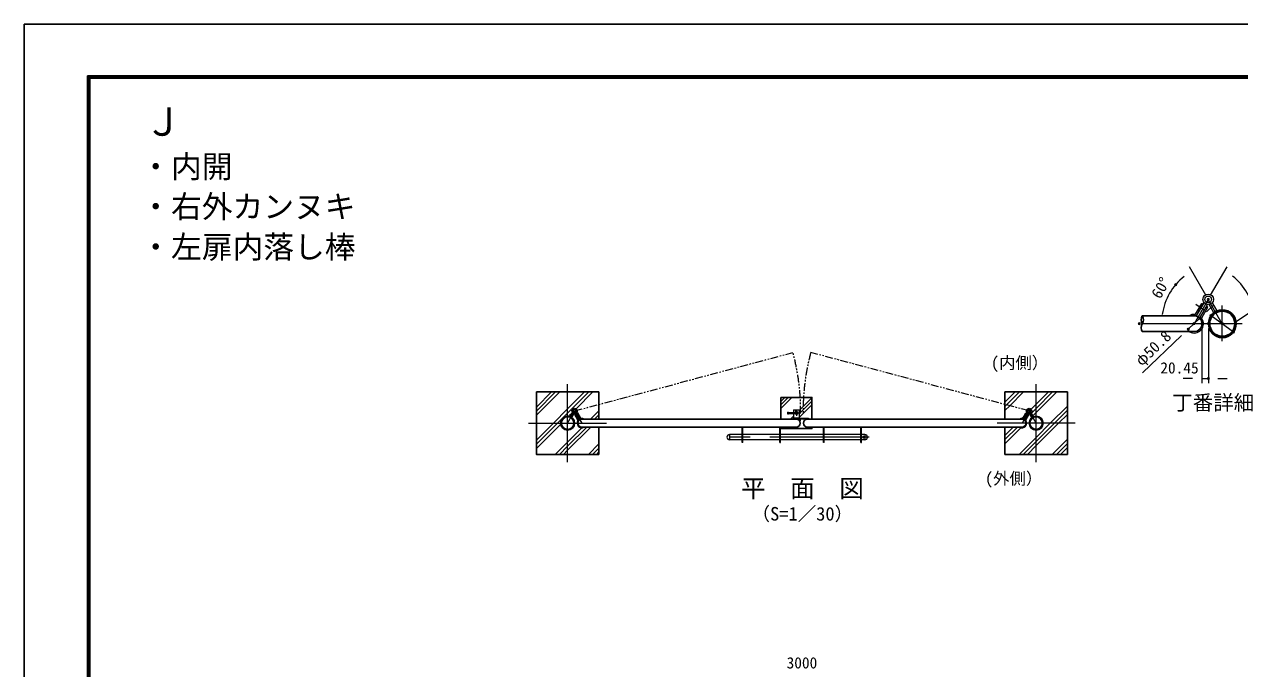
# Model space of a CAD drawing. Units: millimetres, scale not verified. Extents: x -6300 to 6300, y -4455 to 4455.
# Drawn here: x -6300 to 1482, y 330 to 4455 of the extents above; entities that cross this region are included whole.
import ezdxf
from ezdxf.enums import TextEntityAlignment as Align

# ---------------------------------------------------------------- set-up
doc = ezdxf.new("R2010")
doc.units = ezdxf.units.MM
doc.header["$LTSCALE"] = 20
doc.header["$PDMODE"] = 32
doc.header["$PDSIZE"] = 10
doc.linetypes.add('USER1', pattern=[50.8, 31.75, -6.35, 6.35, -6.35])
doc.linetypes.add('USER2', pattern=[5, 2.5, -0.5, 0.5, -0.5, 0.5, -0.5])
for name, color, linetype, lineweight in [('0-0_D-STR1', 1, 'Continuous', 25), ('0-1_D-BMK', 2, 'USER1', 13), ('0-2_D-DCR-HCH', 7, 'Continuous', 13), ('0-3_D-STR4', 7, 'Continuous', 25), ('0-5_D-STR3', 3, 'Continuous', 13), ('0-7_D-STR-DIM', 7, 'Continuous', 13), ('0-9_Defpoints', 8, 'Continuous', 25), ('0-A_D-STR-TXT', 7, 'Continuous', 13), ('0-B_D-TTL-TXT', 7, 'Continuous', 25), ('0-C_D-TTL', 7, 'Continuous', 25)]:
    doc.layers.add(name, color=color, linetype=linetype, lineweight=lineweight)
doc.styles.add('ＭＳ ゴシック', font='')
doc.styles.get('ＭＳ ゴシック').set_extended_font_data('MS Gothic')

msp = doc.modelspace()

# ---------------------------------------------------------------- linework, layer by layer
at = {"layer": '0-0_D-STR1'}
for p, q in [((858.51, 2589.05), (1189.86, 2589.05)), ((858.51, 2487.45), (1189.86, 2487.45)), ((-1356.78, 1927.18), (-2730.98, 1927.18)), ((-1356.78, 1876.38), (-2730.98, 1876.38)), ((-1285.98, 1927.18), (88.22, 1927.18)), ((-1285.98, 1876.38), (88.22, 1876.38))]:
    msp.add_line(p, q, dxfattribs=at)
for centre, radius in [((1370.66, 2538.25), 89.1), ((1370.66, 2538.25), 80.7), ((-2821.38, 1901.78), 44.55), ((178.62, 1901.78), 44.55), ((-2821.38, 1901.78), 40.35), ((178.62, 1901.78), 40.35)]:
    msp.add_circle(centre, radius, dxfattribs=at)
for centre, radius, start, end in [((904.39, 2563.65), 52.45, 151.03399, 208.96601), ((812.62, 2563.65), 52.45, 331.03399, 28.96601), ((1189.86, 2538.25), 50.8, 270, 90), ((904.39, 2512.85), 52.45, 151.03399, 208.96601), ((-2730.98, 1901.78), 25.4, 90, 270), ((-1356.78, 1901.78), 25.4, 270, 90), ((-1285.98, 1901.78), 25.4, 90, 270), ((88.22, 1901.78), 25.4, 270, 90)]:
    msp.add_arc(centre, radius, start, end, dxfattribs=at)
at = {"layer": '0-1_D-BMK'}
for p, q in [((1280.61, 2694.22), (1189.86, 2538.25)), ((1370.66, 2538.25), (1280.61, 2694.22)), ((1370.66, 2426.7), (1370.66, 2654.45)), ((1497.04, 2538.25), (839.71, 2538.25)), ((-2821.38, 1651.78), (-2821.38, 2151.78)), ((178.62, 1651.78), (178.62, 2151.78)), ((-2821.38, 1901.78), (-2776.36, 1979.77)), ((-2776.36, 1979.77), (-2730.98, 1901.78)), ((-1414.2, 1966.78), (-1342.72, 1966.78)), ((-1356.78, 1984.94), (-1356.78, 1948.61)), ((133.59, 1979.77), (88.22, 1901.78)), ((178.62, 1901.78), (133.59, 1979.77)), ((-3071.38, 1901.78), (-2571.38, 1901.78)), ((428.62, 1901.78), (-71.38, 1901.78)), ((-891.13, 1811.88), (-1811.13, 1811.88)), ((-926.13, 1803.73), (-926.13, 1819.95))]:
    msp.add_line(p, q, dxfattribs=at)
at = {"layer": '0-1_D-BMK', "linetype": 'USER2'}
for p, q in [((-2776.36, 1979.77), (-1378.59, 2354.3)), ((133.59, 1979.77), (-1264.18, 2354.3))]:
    msp.add_line(p, q, dxfattribs=at)
for centre, start, end in [((-2776.36, 1979.77), 359.32983, 15), ((133.59, 1979.77), 165, 180.67017)]:
    msp.add_arc(centre, 1447.08, start, end, dxfattribs=at)
at = {"layer": '0-2_D-DCR-HCH'}
for p, q in [((-3021.38, 1951.93), (-2871.53, 2101.78)), ((-3021.38, 1978.44), (-2898.04, 2101.78)), ((-3021.38, 2004.96), (-2924.56, 2101.78)), ((-2767.16, 1994.01), (-2659.4, 2101.78)), ((-21.38, 2035.11), (45.29, 2101.78)), ((-1456.78, 1996.46), (-1386.46, 2066.78)), ((-1456.78, 2018.55), (-1408.56, 2066.78)), ((-1456.78, 2040.65), (-1430.65, 2066.78)), ((-1337.78, 1982.87), (-1256.78, 2063.87)), ((-1337.78, 1960.78), (-1256.78, 2041.78)), ((-2815.43, 1945.75), (-2790.59, 1970.58)), ((-2674.9, 1927.18), (-2621.38, 1980.7)), ((-2648.38, 1927.18), (-2621.38, 1954.18)), ((-1337.78, 1938.68), (-1256.78, 2019.68)), ((111.71, 1956.07), (114.47, 1958.84)), ((-3021.38, 1739.8), (-2865.4, 1895.77)), ((-2621.86, 1927.18), (-2621.38, 1927.66)), ((-1453.88, 1866.78), (-1444.27, 1876.38)), ((-1431.78, 1866.78), (-1422.18, 1876.38)), ((-1409.68, 1866.78), (-1399.96, 1876.5)), ((-1393.47, 1927.18), (-1376.13, 1944.52)), ((-1350.13, 1926.33), (-1349.28, 1927.18)), ((-1277.1, 1866.78), (-1267.47, 1876.41)), ((-21.38, 1796.46), (58.54, 1876.38)), ((-21.38, 1822.98), (32.02, 1876.38)), ((-21.38, 1769.95), (81.37, 1872.7)), ((87.33, 1931.69), (99.26, 1943.62)), ((281.68, 1701.78), (378.62, 1798.72)), ((-2688.17, 1701.78), (-2621.38, 1768.56)), ((-2661.65, 1701.78), (-2621.38, 1742.05)), ((-2635.13, 1701.78), (-2621.38, 1715.53)), ((308.2, 1701.78), (378.62, 1772.2)), ((334.72, 1701.78), (378.62, 1745.68))]:
    msp.add_line(p, q, dxfattribs=at)
for points in [[(-3021.38, 1766.31), (-2885.91, 1901.78), (-2821.38, 1966.31), (-2685.91, 2101.78)], [(-3021.38, 1792.83), (-2912.43, 1901.78), (-2821.38, 1992.83), (-2712.43, 2101.78)], [(-21.38, 1982.08), (9.54, 2013), (98.32, 2101.78)], [(-21.38, 2008.6), (-11.37, 2018.61), (71.8, 2101.78)], [(146.44, 1990.8), (178.62, 2022.98), (257.42, 2101.78)], [(148.36, 1966.2), (178.62, 1996.46), (283.94, 2101.78)], [(158.06, 1949.39), (178.62, 1969.95), (310.45, 2101.78)], [(69.55, 1701.78), (178.62, 1810.85), (269.55, 1901.78), (378.62, 2010.85)], [(96.07, 1701.78), (178.62, 1784.33), (296.07, 1901.78), (378.62, 1984.33)], [(122.58, 1701.78), (178.62, 1757.81), (322.58, 1901.78), (378.62, 1957.81)], [(-2900.3, 1701.78), (-2821.38, 1780.7), (-2730.15, 1871.92)], [(-2873.78, 1701.78), (-2821.38, 1754.18), (-2699.18, 1876.38)], [(-2847.26, 1701.78), (-2821.38, 1727.66), (-2672.66, 1876.38)]]:
    msp.add_lwpolyline(points, dxfattribs=at)
at = {"layer": '0-3_D-STR4'}
msp.add_line((-1456.78, 2066.78), (-1456.78, 1927.18), dxfattribs=at)
for points in [[(-3021.38, 2101.78), (-3021.38, 1701.78), (-2621.38, 1701.78), (-2621.38, 1876.38)], [(-2621.38, 1927.18), (-2621.38, 2101.78), (-3021.38, 2101.78)], [(378.62, 2101.78), (378.62, 1701.78), (-21.38, 1701.78), (-21.38, 1876.38)], [(-21.38, 1927.18), (-21.38, 2101.78), (378.62, 2101.78)], [(-1256.78, 1927.18), (-1256.78, 2066.78), (-1456.78, 2066.78)], [(-1456.78, 1876.38), (-1456.78, 1866.78), (-1256.78, 1866.78), (-1256.78, 1876.38)]]:
    msp.add_lwpolyline(points, dxfattribs=at)
at = {"layer": '0-5_D-STR3'}
for p, q in [((1199.16, 2599.97), (1238.88, 2668.23)), ((1205.03, 2588.19), (1254.24, 2672.76)), ((1206.94, 2595.45), (1246.66, 2663.71)), ((1231.14, 2581.36), (1270.86, 2649.63)), ((1246.66, 2663.71), (1238.88, 2668.23)), ((1278.64, 2645.1), (1270.86, 2649.63)), ((1316.12, 2608.71), (1286.12, 2660.67)), ((1336.91, 2620.71), (1306.91, 2672.67)), ((1238.92, 2576.84), (1278.64, 2645.1)), ((1161.43, 2485.41), (1162.61, 2487.45)), ((-2804.5, 1943.01), (-2789.5, 1968.99)), ((-2794.11, 1937.01), (-2779.11, 1962.99)), ((-2775.37, 1955.2), (-2771.48, 1957.47)), ((-2755.51, 1921.07), (-2775.37, 1955.2)), ((-2751.62, 1923.34), (-2771.48, 1957.47)), ((-2738.57, 1926.75), (-2763.17, 1969.03)), ((-2759.38, 1964.51), (-2755.49, 1966.77)), ((-2739.52, 1930.38), (-2759.38, 1964.51)), ((-2735.63, 1932.64), (-2755.49, 1966.77)), ((-1412.28, 1971.78), (-1412.28, 1961.78)), ((-1412.28, 1971.78), (-1406.28, 1971.78)), ((-1412.28, 1961.78), (-1406.28, 1961.78)), ((-1406.28, 1971.78), (-1406.28, 1961.78)), ((-1406.28, 1969.78), (-1365.79, 1969.78)), ((-1406.28, 1963.78), (-1365.79, 1963.78)), ((-1373.78, 1986.78), (-1375.78, 1984.78)), ((-1375.78, 1984.78), (-1375.78, 1931.78)), ((-1373.78, 1986.78), (-1339.78, 1986.78)), ((-1360.78, 1975.39), (-1360.78, 1986.78)), ((-1352.78, 1975.39), (-1352.78, 1986.78)), ((-1339.78, 1986.78), (-1337.78, 1984.78)), ((-1337.78, 1984.78), (-1337.78, 1931.78)), ((92.87, 1932.64), (112.73, 1966.77)), ((95.81, 1926.75), (120.41, 1969.03)), ((96.76, 1930.38), (116.62, 1964.51)), ((108.86, 1923.34), (128.72, 1957.47)), ((116.62, 1964.51), (112.73, 1966.77)), ((112.75, 1921.07), (132.61, 1955.2)), ((132.61, 1955.2), (128.72, 1957.47)), ((151.35, 1937.01), (136.35, 1962.99)), ((161.74, 1943.01), (146.74, 1968.99)), ((-2716.77, 1875.36), (-2717.36, 1876.38)), ((-1703.88, 1776.88), (-1703.88, 1876.38)), ((-1699.38, 1776.88), (-1699.38, 1876.38)), ((-1463.38, 1776.88), (-1463.38, 1876.38)), ((-1458.88, 1776.88), (-1458.88, 1876.38)), ((-1375.78, 1936.28), (-1337.78, 1936.28)), ((-1375.78, 1931.78), (-1337.78, 1931.78)), ((-1340.78, 1931.78), (-1372.78, 1931.78)), ((-1285.98, 1931.48), (-1356.78, 1931.48)), ((-1285.98, 1927.18), (-1356.78, 1927.18)), ((-1336.28, 1922.78), (-1336.28, 1916.78)), ((-1331.78, 1916.78), (-1336.28, 1916.78)), ((-1331.78, 1922.78), (-1331.78, 1916.78)), ((-1285.98, 1876.38), (-1285.98, 1872.08)), ((-1183.88, 1776.88), (-1183.88, 1876.38)), ((-1179.38, 1776.88), (-1179.38, 1876.38)), ((-943.38, 1776.88), (-943.38, 1876.38)), ((-938.88, 1776.88), (-938.88, 1876.38)), ((74, 1875.36), (74.6, 1876.38)), ((-1784.13, 1828.88), (-1784.13, 1794.88)), ((-1784.13, 1828.88), (-1784.13, 1794.88)), ((-1703.88, 1828.88), (-1784.13, 1828.88)), ((-1703.88, 1794.88), (-1784.13, 1794.88)), ((-1463.38, 1828.88), (-1699.38, 1828.88)), ((-1463.38, 1794.88), (-1699.38, 1794.88)), ((-1183.88, 1828.88), (-1458.88, 1828.88)), ((-1183.88, 1794.88), (-1458.88, 1794.88)), ((-943.38, 1828.88), (-1179.38, 1828.88)), ((-943.38, 1794.88), (-1179.38, 1794.88)), ((-918.13, 1828.88), (-938.88, 1828.88)), ((-918.13, 1794.88), (-938.88, 1794.88)), ((-918.13, 1828.88), (-918.13, 1794.88)), ((-1699.38, 1776.88), (-1703.88, 1776.88)), ((-1463.38, 1776.88), (-1458.88, 1776.88)), ((-1179.38, 1776.88), (-1183.88, 1776.88)), ((-943.38, 1776.88), (-938.88, 1776.88))]:
    msp.add_line(p, q, dxfattribs=at)
for points in [[(1205.03, 2588.19), (1225.78, 2576.13), (1274.98, 2660.69)], [(-2738.57, 1926.75), (-2748.94, 1920.72), (-2773.54, 1963)], [(95.81, 1926.75), (106.18, 1920.72), (130.78, 1963)]]:
    msp.add_lwpolyline(points, dxfattribs=at)
for centre, radius in [((1280.61, 2694.22), 34), ((1280.61, 2694.22), 21.2), ((-2776.36, 1979.77), 17), ((-2776.36, 1979.77), 10.6), ((-1356.78, 1966.78), 9.5), ((133.59, 1979.77), 17), ((133.59, 1979.77), 10.6), ((-926.13, 1811.88), 5)]:
    msp.add_circle(centre, radius, dxfattribs=at)
for centre, radius, start, end in [((1189.86, 2538.25), 60, 84.76054, 122.14905), ((1189.86, 2538.25), 60, 241.71773, 34.8545), ((1189.86, 2538.25), 51, 84.76054, 95.07586), ((1195.7, 2601.98), 13, 264.76054, 329.80752), ((1195.7, 2601.98), 4, 264.76054, 329.80752), ((1242.38, 2574.83), 13, 149.80752, 214.8545), ((1242.38, 2574.83), 4, 149.80752, 214.8545), ((1189.86, 2538.25), 51, 264.92414, 34.8545), ((-2730.98, 1901.78), 30, 145.1455, 298.28227), ((-2730.98, 1901.78), 25.5, 145.1455, 275.07586), ((-2757.24, 1920.07), 2, 325.1455, 30.19248), ((-2757.24, 1920.07), 6.5, 325.1455, 30.19248), ((-2733.9, 1933.65), 6.5, 210.19248, 275.23946), ((-2733.9, 1933.65), 2, 210.19248, 275.23946), ((-2730.98, 1901.78), 30, 57.85095, 95.23946), ((-2730.98, 1901.78), 25.5, 84.92414, 95.23946), ((-1372.78, 1922.78), 9, 90, 150.71052), ((-1356.78, 1901.78), 29.7, 90, 121.21608), ((-1340.78, 1922.78), 9, 75.23967, 90), ((-1340.78, 1922.78), 4.5, 0, 78.0821), ((-1340.78, 1922.78), 9, 0, 29.28948), ((-1285.98, 1901.78), 29.7, 58.78392, 90), ((-1285.98, 1901.78), 29.7, 270, 301.21608), ((88.22, 1901.78), 30, 84.76054, 122.14905), ((88.22, 1901.78), 30, 241.71773, 34.8545), ((88.22, 1901.78), 25.5, 84.76054, 95.07586), ((88.22, 1901.78), 25.5, 264.92414, 34.8545), ((91.14, 1933.65), 6.5, 264.76054, 329.80752), ((91.14, 1933.65), 2, 264.76054, 329.80752), ((114.48, 1920.07), 6.5, 149.80752, 214.8545), ((114.48, 1920.07), 2, 149.80752, 214.8545), ((-1784.13, 1811.88), 17, 90, 270), ((-918.13, 1811.88), 17, 270, 90)]:
    msp.add_arc(centre, radius, start, end, dxfattribs=at)
at = {"layer": '0-7_D-STR-DIM'}
for p, q in [((1265.61, 2720.2), (1161.03, 2901.34)), ((1295.7, 2720.15), (1402.23, 2903.25)), ((1250.46, 2626.48), (1202.09, 2661.98)), ((1270.11, 2614.65), (1313.57, 2656.02)), ((1226.65, 2573.28), (1153.06, 2503.23)), ((1298.83, 2590.97), (1442.49, 2485.53)), ((1240.66, 2508.25), (1240.66, 2157.84)), ((1281.56, 2508.25), (1281.56, 2157.84)), ((859.86, 2224.12), (1109.61, 2461.86)), ((1180.66, 2187.84), (1120.66, 2187.84)), ((1240.66, 2187.84), (1281.56, 2187.84)), ((1341.56, 2187.84), (1401.56, 2187.84))]:
    msp.add_line(p, q, dxfattribs=at)
for centre, radius, start, end in [((1370.66, 2538.25), 389.25, 128.84042, 171.15958), ((1189.86, 2538.25), 392.28, 8.772, 51.03552)]:
    msp.add_arc(centre, radius, start, end, dxfattribs=at)
at = {"layer": '0-9_Defpoints'}
for p in [(1072.47, 2788.46), (1280.61, 2694.22), (1280.61, 2694.22), (1226.65, 2573.28), (1298.83, 2590.97), (839.71, 2538.25), (1153.06, 2503.23), (1189.86, 2538.25), (1240.66, 2538.25), (1281.56, 2538.25), (1370.66, 2538.25), (1442.49, 2485.53), (1281.56, 2187.84)]:
    msp.add_point(p, dxfattribs=at)
at = {"layer": '0-A_D-STR-TXT'}
msp.add_lwpolyline([(1903.06, 2695.88), (1674.24, 2695.88), (1460.44, 2550.04)], dxfattribs=at)
at = {"layer": '0-C_D-TTL', "color": 2}
msp.add_lwpolyline([(-6300, 4455), (6300, 4455), (6300, -4455), (-6300, -4455)], close=True, dxfattribs=at)
at = {"layer": '0-C_D-TTL'}
for points in [[(-5895, 4125), (5895, 4125), (5895, -4125), (-5895, -4125)], [(-5891.25, 4121.25), (5891.25, 4121.25), (5891.25, -4121.25), (-5891.25, -4121.25)], [(-5887.5, 4117.5), (5887.5, 4117.5), (5887.5, -4117.5), (-5887.5, -4117.5)], [(-5883.75, 4113.75), (5883.75, 4113.75), (5883.75, -4113.75), (-5883.75, -4113.75)], [(-5880, 4110), (5880, 4110), (5880, -4110), (-5880, -4110)]]:
    msp.add_lwpolyline(points, close=True, dxfattribs=at)

# ---------------------------------------------------------------- texts
at = {"layer": '0-7_D-STR-DIM', "style": 'ＭＳ ゴシック'}
for s, rotation, p in [('60°', 60, (991.75, 2680.72)), ('φ50.8', 43.589, (868.87, 2246.67))]:
    msp.add_text(s, height=72.14, rotation=rotation, dxfattribs=at).set_placement(p, align=Align.BOTTOM_LEFT)
for s, p in [('20.45', (973.79, 2197.96)), ('3000', (-1419.07, 309.6))]:
    msp.add_text(s, height=72.14, dxfattribs=at).set_placement(p, align=Align.BOTTOM_LEFT)
at = {"layer": '0-B_D-TTL-TXT', "style": 'ＭＳ ゴシック'}
for s, height, p in [('Ｊ', 180.4, (-5533.4, 3687.48)), ('・内開', 144.3, (-5557.1, 3428.92)), ('・右外カンヌキ', 144.3, (-5557.1, 3172.92)), ('・左扉内落し棒', 144.3, (-5557.1, 2914.67)), ('(内側）', 76.98, (-111.25, 2226.41)), ('丁番詳細', 96.19, (1050.05, 1956.07)), ('(外側）', 76.98, (-149.23, 1486)), ('平\u3000面\u3000図', 115.4, (-1711.23, 1391.93)), ('（S=1／30）', 86.66, (-1643, 1252.13))]:
    msp.add_text(s, height=height, dxfattribs=at).set_placement(p, align=Align.BOTTOM_LEFT)

doc.saveas('drawing.dxf')
